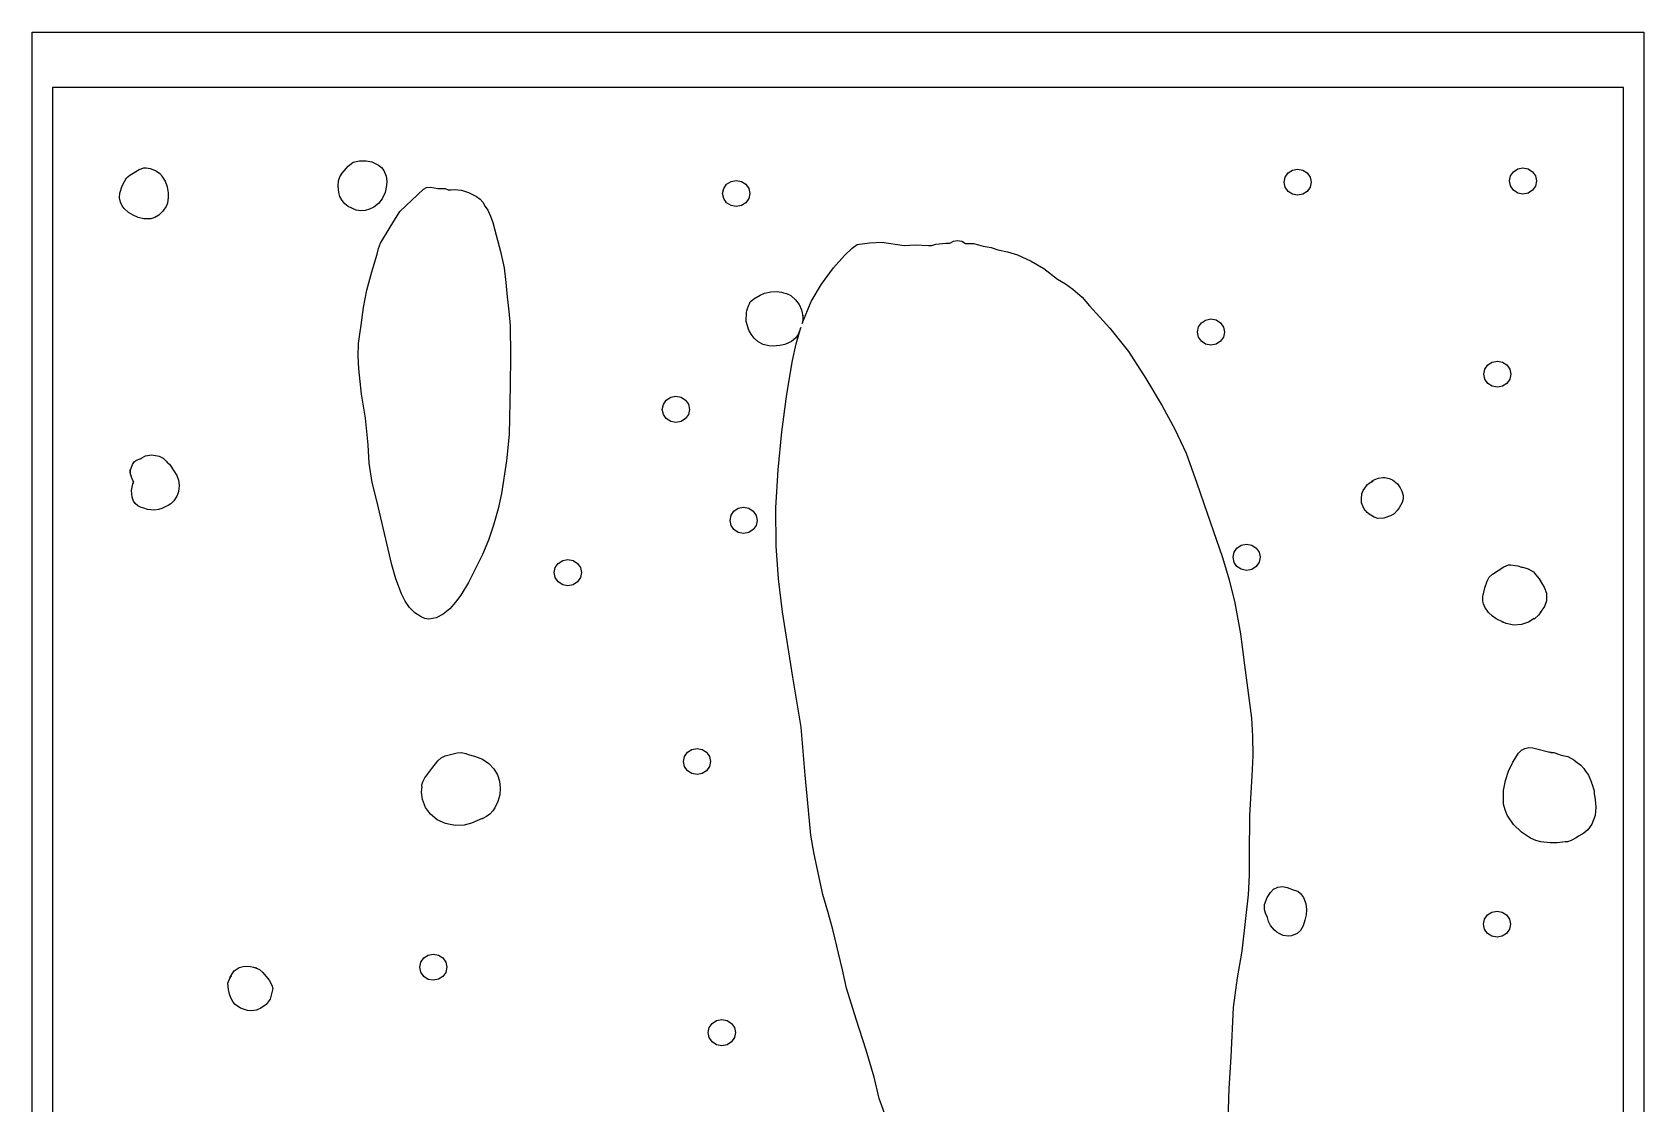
# Model space of a CAD drawing. Extents: x 2 to 598, y 1588 to 7998.
# Drawn here: x 302 to 598, y 5647.6 to 5844.4 of the extents above; entities that cross this region are included whole.
import ezdxf

# ---------------------------------------------------------------- set-up
doc = ezdxf.new("R2010")
doc.units = 0

msp = doc.modelspace()

# ---------------------------------------------------------------- linework, layer by layer
at = {"layer": 'Calque 1'}
for p, q in [((305.718, 5834.19), (305.718, 5744.7)), ((594.282, 5834.19), (305.718, 5834.19)), ((594.282, 5038.53), (594.282, 5834.19)), ((321.66706, 5819.1645), (322.50473, 5819.4497)), ((322.5044, 5819.4498), (322.93951, 5819.4498)), ((322.50473, 5819.4497), (322.5044, 5819.4498)), ((322.93951, 5819.4498), (323.63525, 5819.368875)), ((323.63525, 5819.368875), (323.83869, 5819.271)), ((358.91841, 5818.4963), (360.00982, 5819.7567)), ((360.00982, 5819.7567), (360.932942, 5820.50022)), ((360.932942, 5820.50022), (362.11254, 5820.7298)), ((362.11254, 5820.7298), (363.35743, 5820.7478)), ((363.35743, 5820.7478), (363.3574, 5820.7474)), ((363.3574, 5820.7474), (364.391511, 5820.538612)), ((364.391511, 5820.538612), (365.6017, 5819.9624)), ((365.6017, 5819.9624), (366.165135, 5819.500025)), ((366.165135, 5819.500025), (366.577854, 5818.971125)), ((574.858621, 5819.266974), (575.8134, 5819.4498)), ((575.8134, 5819.4498), (576.784382, 5819.260906)), ((575.8134, 5819.4498), (575.8134, 5819.4498)), ((318.548001, 5816.170863), (318.93149, 5816.9729)), ((318.93149, 5816.9729), (319.323347, 5817.611454)), ((319.323347, 5817.611454), (319.90198, 5818.101)), ((319.90198, 5818.101), (321.66206, 5819.1645)), ((321.66206, 5819.1645), (321.66706, 5819.1645)), ((323.83869, 5819.271), (324.25417, 5819.1133)), ((324.25417, 5819.1133), (324.63451, 5818.9444)), ((324.63451, 5818.9444), (324.85567, 5818.8307)), ((324.85567, 5818.8307), (325.41481, 5818.4198)), ((325.41481, 5818.4198), (325.914558, 5817.858175)), ((325.914558, 5817.858175), (325.78327, 5817.9579)), ((325.78327, 5817.9579), (326.393692, 5817.01307)), ((326.393692, 5817.01307), (326.793728, 5815.967038)), ((358.19392, 5816.1135), (358.25232, 5817.0659)), ((358.25232, 5817.0659), (358.521206, 5817.83885)), ((358.521206, 5817.83885), (358.91841, 5818.4963)), ((366.577854, 5818.971125), (367.02177, 5817.9077)), ((367.02177, 5817.9077), (367.131461, 5817.012837)), ((367.131461, 5817.012837), (367.08177, 5816.237)), ((429.003383, 5815.676004), (429.544227, 5816.455422)), ((429.544227, 5816.455422), (430.353645, 5816.976184)), ((430.353645, 5816.976184), (431.3084, 5817.159)), ((431.3084, 5817.159), (432.279357, 5816.970116)), ((431.3084, 5817.159), (431.3084, 5817.159)), ((432.279357, 5816.970116), (433.072231, 5816.455242)), ((433.072231, 5816.455242), (433.606791, 5815.691646)), ((531.93046, 5816.8453), (532.120353, 5817.764735)), ((532.120383, 5815.925896), (531.93046, 5816.8453)), ((532.120353, 5817.764735), (532.66119, 5818.544187)), ((532.66119, 5818.544187), (533.470621, 5819.064974)), ((533.470621, 5819.064974), (534.4254, 5819.2478)), ((534.4254, 5819.2478), (535.380179, 5819.064974)), ((534.4254, 5819.2478), (534.4254, 5819.2478)), ((535.380179, 5819.064974), (536.18961, 5818.544187)), ((536.18961, 5818.544187), (536.730447, 5817.764735)), ((536.92034, 5816.8453), (536.730417, 5815.925896)), ((536.730447, 5817.764735), (536.92034, 5816.8453)), ((573.31846, 5817.0473), (573.508353, 5817.966735)), ((573.508383, 5816.127896), (573.31846, 5817.0473)), ((573.508353, 5817.966735), (574.04919, 5818.746187)), ((574.04919, 5818.746187), (574.858621, 5819.266974)), ((576.784382, 5819.260906), (577.577267, 5818.746006)), ((577.577267, 5818.746006), (578.111821, 5817.982378)), ((578.30781, 5817.0473), (578.111791, 5816.112254)), ((578.111821, 5817.982378), (578.30781, 5817.0473)), ((318.015683, 5813.944528), (318.0876, 5814.8397)), ((318.187776, 5813.1588), (318.015683, 5813.944528)), ((318.0876, 5814.8397), (318.548001, 5816.170863)), ((326.793728, 5815.967038), (326.982447, 5814.880561)), ((326.93002, 5813.6238), (326.88762, 5813.3768)), ((326.95892, 5813.8134), (326.93002, 5813.6238)), ((326.982447, 5814.880561), (326.95892, 5813.8144)), ((326.95892, 5813.8144), (326.95892, 5813.8139)), ((326.95892, 5813.8139), (326.95892, 5813.8134)), ((358.297624, 5814.909838), (358.19392, 5816.1135)), ((358.517078, 5814.20678), (358.297624, 5814.909838)), ((358.9169, 5813.4739), (358.517078, 5814.20678)), ((359.436294, 5812.854537), (358.9169, 5813.4739)), ((366.25495, 5813.7669), (365.624169, 5812.927575)), ((366.800113, 5814.928562), (366.25495, 5813.7669)), ((367.08177, 5816.237), (366.800113, 5814.928562)), ((369.5339, 5811.4383), (373.88039, 5815.574)), ((373.88039, 5815.574), (374.445836, 5815.840362)), ((374.445836, 5815.840362), (375.15991, 5815.8851)), ((375.1599, 5815.8852), (376.47919, 5815.6971)), ((375.15991, 5815.8851), (375.1599, 5815.8852)), ((376.47919, 5815.6971), (377.84915, 5815.6971)), ((377.84915, 5815.6971), (378.369, 5815.4103)), ((378.369, 5815.4103), (378.933818, 5815.404312)), ((378.933818, 5815.404312), (379.50279, 5815.4923)), ((379.50279, 5815.4923), (380.834435, 5815.38495)), ((380.834435, 5815.38495), (382.10158, 5814.9596)), ((382.10158, 5814.9596), (383.580754, 5814.21725)), ((383.580754, 5814.21725), (384.275377, 5813.738553)), ((384.275377, 5813.738553), (384.79445, 5813.1581)), ((428.81346, 5814.7566), (429.003383, 5815.676004)), ((429.003353, 5813.837165), (428.81346, 5814.7566)), ((429.54419, 5813.057713), (429.003353, 5813.837165)), ((433.606821, 5813.821522), (433.072267, 5813.057894)), ((433.606791, 5815.691646), (433.80281, 5814.7566)), ((433.80281, 5814.7566), (433.606821, 5813.821522)), ((532.661227, 5815.146478), (532.120383, 5815.925896)), ((533.470645, 5814.625716), (532.661227, 5815.146478)), ((534.4254, 5814.4429), (533.470645, 5814.625716)), ((535.380155, 5814.625716), (534.4254, 5814.4429)), ((536.189573, 5815.146478), (535.380155, 5814.625716)), ((536.730417, 5815.925896), (536.189573, 5815.146478)), ((574.049227, 5815.348478), (573.508383, 5816.127896)), ((574.858645, 5814.827716), (574.049227, 5815.348478)), ((575.8134, 5814.6449), (574.858645, 5814.827716)), ((576.784357, 5814.833784), (575.8134, 5814.6449)), ((577.577231, 5815.348658), (576.784357, 5814.833784)), ((578.111791, 5816.112254), (577.577231, 5815.348658)), ((318.512354, 5812.500122), (318.187776, 5813.1588)), ((318.89789, 5811.9861), (318.512354, 5812.500122)), ((319.700088, 5811.257875), (318.89789, 5811.9861)), ((320.55981, 5810.7413), (319.700088, 5811.257875)), ((321.476204, 5810.356537), (320.55981, 5810.7413)), ((325.26651, 5810.7867), (324.501431, 5810.324702)), ((325.69902, 5811.2058), (325.26651, 5810.7867)), ((325.96929, 5811.5185), (325.69902, 5811.2058)), ((326.2375, 5811.8513), (325.96929, 5811.5185)), ((326.58064, 5812.3696), (326.2375, 5811.8513)), ((326.83407, 5812.94455), (326.58064, 5812.3696)), ((326.88762, 5813.3768), (326.82662, 5813.0713)), ((326.82662, 5813.0713), (326.83407, 5812.94455)), ((360.058972, 5812.345139), (359.436294, 5812.854537)), ((361.527546, 5811.701937), (360.058972, 5812.345139)), ((362.330128, 5811.590983), (361.527546, 5811.701937)), ((363.149362, 5811.635692), (362.330128, 5811.590983)), ((363.963592, 5811.84749), (363.149362, 5811.635692)), ((364.75116, 5812.2378), (363.963592, 5811.84749)), ((365.624169, 5812.927575), (364.75116, 5812.2378)), ((367.72135, 5808.552563), (369.5339, 5811.4383)), ((384.79445, 5813.1581), (385.17273, 5812.3391)), ((385.17273, 5812.3391), (385.69258, 5811.6838)), ((385.69258, 5811.6838), (386.200879, 5810.613884)), ((386.200879, 5810.613884), (386.58272, 5809.4451)), ((430.353621, 5812.536926), (429.54419, 5813.057713)), ((431.3084, 5812.3541), (430.353621, 5812.536926)), ((432.279382, 5812.542994), (431.3084, 5812.3541)), ((433.072267, 5813.057894), (432.279382, 5812.542994)), ((322.49717, 5810.1232), (321.476204, 5810.356537)), ((323.768935, 5810.112162), (322.49717, 5810.1232)), ((324.501431, 5810.324702), (323.768935, 5810.112162)), ((365.98992, 5805.6237), (367.72135, 5808.552563)), ((386.58272, 5809.4451), (387.20412, 5807.0975)), ((365.32846, 5803.6171), (365.613466, 5804.638362)), ((365.613466, 5804.638362), (365.98992, 5805.6237)), ((387.20412, 5807.0975), (388.026223, 5804.1078)), ((451.224129, 5803.349288), (452.600723, 5804.705483)), ((452.600723, 5804.705483), (453.49249, 5805.3814)), ((453.49249, 5805.3814), (455.76495, 5805.701463)), ((455.76495, 5805.701463), (458.07515, 5805.832)), ((458.07515, 5805.832), (462.13899, 5805.2176)), ((462.13899, 5805.2176), (463.198886, 5805.24685)), ((463.198886, 5805.24685), (464.26494, 5805.3406)), ((464.26494, 5805.3406), (466.62708, 5805.1768)), ((466.62708, 5805.1768), (467.25692, 5805.231775)), ((467.25692, 5805.231775), (467.95, 5805.4636)), ((467.95, 5805.4636), (469.79279, 5805.6274)), ((469.79279, 5805.6274), (470.56638, 5805.6154)), ((470.56638, 5805.6154), (471.186546, 5805.97169)), ((471.186546, 5805.97169), (471.8867, 5806.142)), ((471.8867, 5806.142), (471.8873, 5806.138)), ((471.8873, 5806.138), (472.718905, 5805.980961)), ((472.718905, 5805.980961), (473.44794, 5805.5649)), ((473.44794, 5805.5649), (474.8959, 5805.5419)), ((474.8959, 5805.5419), (475.781715, 5805.33505)), ((475.781715, 5805.33505), (476.64413, 5805.0505)), ((476.64413, 5805.0505), (478.10915, 5804.8458)), ((478.10915, 5804.8458), (479.33751, 5804.3952)), ((364.352516, 5800.396175), (365.32846, 5803.6171)), ((388.026223, 5804.1078), (388.66864, 5801.0782)), ((449.14545, 5801.0819), (451.224129, 5803.349288)), ((479.33751, 5804.3952), (481.147549, 5804.039912)), ((481.147549, 5804.039912), (482.97552, 5803.4945)), ((482.97552, 5803.4945), (485.449569, 5802.335262)), ((485.449569, 5802.335262), (487.79485, 5800.9556)), ((363.48569, 5797.0242), (364.352516, 5800.396175)), ((388.66864, 5801.0782), (388.98612, 5798.421)), ((446.950175, 5798.089425), (449.14545, 5801.0819)), ((487.79485, 5800.9556), (490.34612, 5799.0312)), ((490.34612, 5799.0312), (491.771671, 5798.1671)), ((362.825851, 5793.802038), (363.48569, 5797.0242)), ((388.98612, 5798.421), (389.23604, 5795.7551)), ((389.23604, 5795.7551), (389.566345, 5793.138687)), ((434.52786, 5795.4089), (435.705913, 5796.077963)), ((435.705913, 5796.077963), (436.49932, 5796.4321)), ((436.49932, 5796.4321), (437.66253, 5796.7023)), ((437.66253, 5796.7023), (438.77616, 5796.7273)), ((438.77616, 5796.7273), (438.776, 5796.73)), ((438.776, 5796.73), (438.776, 5796.73)), ((438.776, 5796.73), (439.65087, 5796.631)), ((439.65087, 5796.631), (440.00539, 5796.5215)), ((440.00539, 5796.5215), (440.563873, 5796.40645)), ((440.563873, 5796.40645), (441.34431, 5796.0037)), ((441.34431, 5796.0037), (442.190136, 5795.241145)), ((445.08214, 5794.8988), (446.950175, 5798.089425)), ((491.771671, 5798.1671), (493.13408, 5797.1884)), ((493.13408, 5797.1884), (494.822105, 5795.700625)), ((494.822105, 5795.700625), (496.20467, 5794.1173)), ((362.44646, 5790.5543), (362.825851, 5793.802038)), ((389.566345, 5793.138687), (389.80293, 5790.5135)), ((433.15086, 5791.271275), (433.21531, 5792.9387)), ((433.21531, 5792.9387), (433.28141, 5793.2199)), ((433.28141, 5793.2199), (433.38891, 5793.6178)), ((433.38891, 5793.6178), (433.55737, 5794.1283)), ((433.55737, 5794.1283), (433.72686, 5794.503)), ((433.72686, 5794.503), (433.884998, 5794.828713)), ((433.884998, 5794.828713), (434.52786, 5795.4089)), ((442.190136, 5795.241145), (442.840685, 5794.353087)), ((442.840685, 5794.353087), (443.288231, 5793.359261)), ((443.288231, 5793.359261), (443.52505, 5792.2794)), ((443.41765, 5790.8753), (445.08214, 5794.8988)), ((496.20467, 5794.1173), (499.91182, 5790.031825)), ((362.150708, 5788.899113), (362.44646, 5790.5543)), ((389.80293, 5790.5135), (389.869831, 5784.965225)), ((433.60187, 5789.6697), (433.15086, 5791.271275)), ((442.327379, 5787.126802), (443.19816, 5790.1389)), ((443.19816, 5790.1389), (442.685245, 5788.881388)), ((443.46625, 5791.0593), (443.41765, 5790.8753)), ((443.49825, 5791.1859), (443.46625, 5791.0593)), ((443.509912, 5791.155275), (443.49825, 5791.1859)), ((443.56125, 5791.5373), (443.509912, 5791.155275)), ((443.52505, 5792.2794), (443.526382, 5792.422677)), ((443.526382, 5792.422677), (443.560869, 5792.345913)), ((443.560869, 5792.345913), (443.56125, 5791.5383)), ((443.56125, 5791.5383), (443.56125, 5791.5378)), ((443.56125, 5791.5378), (443.56125, 5791.5373)), ((499.91182, 5790.031825), (503.33913, 5785.723)), ((516.00499, 5789.3075), (516.201009, 5790.242546)), ((516.201009, 5790.242546), (516.735569, 5791.006142)), ((516.735569, 5791.006142), (517.528443, 5791.521016)), ((517.528443, 5791.521016), (518.4994, 5791.7099)), ((518.4994, 5791.7099), (519.454155, 5791.527084)), ((518.4994, 5791.7099), (518.4994, 5791.7099)), ((519.454155, 5791.527084), (520.263573, 5791.006322)), ((520.263573, 5791.006322), (520.804417, 5790.226904)), ((520.804417, 5790.226904), (520.99434, 5789.3075)), ((361.886614, 5784.866486), (361.92661, 5787.2377)), ((361.92661, 5787.2377), (362.150708, 5788.899113)), ((434.022466, 5788.895209), (433.60187, 5789.6697)), ((434.598074, 5788.166675), (434.022466, 5788.895209)), ((435.338717, 5787.531553), (434.598074, 5788.166675)), ((436.25442, 5787.0373), (435.338717, 5787.531553)), ((437.325575, 5786.756838), (436.25442, 5787.0373)), ((439.33226, 5786.8352), (438.10753, 5786.7412)), ((440.251933, 5787.0297), (439.33226, 5786.8352)), ((441.43964, 5787.5494), (440.251933, 5787.0297)), ((442.182499, 5788.18943), (441.43964, 5787.5494)), ((441.629595, 5784.068063), (442.327379, 5787.126802)), ((442.685245, 5788.881388), (442.182499, 5788.18943)), ((516.200979, 5788.372422), (516.00499, 5789.3075)), ((516.735533, 5787.608794), (516.200979, 5788.372422)), ((517.528418, 5787.093894), (516.735533, 5787.608794)), ((518.4994, 5786.905), (517.528418, 5787.093894)), ((519.454179, 5787.087826), (518.4994, 5786.905)), ((520.26361, 5787.608613), (519.454179, 5787.087826)), ((520.804447, 5788.388065), (520.26361, 5787.608613)), ((520.99434, 5789.3075), (520.804447, 5788.388065)), ((361.98894, 5782.550688), (361.886614, 5784.866486)), ((389.869831, 5784.965225), (389.75593, 5779.4165)), ((438.10753, 5786.7412), (437.325575, 5786.756838)), ((440.59419, 5777.9019), (441.629595, 5784.068063)), ((503.33913, 5785.723), (506.567011, 5780.8041)), ((570.139243, 5783.800516), (571.1102, 5783.9894)), ((571.1102, 5783.9894), (572.064952, 5783.806581)), ((571.1102, 5783.9894), (571.1102, 5783.9894)), ((362.49401, 5777.9014), (361.98894, 5782.550688)), ((568.61579, 5781.587), (568.811809, 5782.522046)), ((568.811809, 5780.651954), (568.61579, 5781.587)), ((568.811809, 5782.522046), (569.346369, 5783.285642)), ((569.346369, 5783.285642), (570.139243, 5783.800516)), ((572.064952, 5783.806581), (572.874367, 5783.285819)), ((572.874367, 5783.285819), (573.415208, 5782.506402)), ((573.415208, 5782.506402), (573.60513, 5781.587)), ((573.60513, 5781.587), (573.415208, 5780.667598)), ((389.75593, 5779.4165), (389.61382, 5770.4894)), ((506.567011, 5780.8041), (509.52841, 5775.7313)), ((569.346369, 5779.888358), (568.811809, 5780.651954)), ((570.139243, 5779.373484), (569.346369, 5779.888358)), ((571.1102, 5779.1846), (570.139243, 5779.373484)), ((572.064952, 5779.367419), (571.1102, 5779.1846)), ((572.874367, 5779.888181), (572.064952, 5779.367419)), ((573.415208, 5780.667598), (572.874367, 5779.888181)), ((363.199246, 5773.482425), (362.49401, 5777.9014)), ((417.73127, 5775.1161), (417.921192, 5776.035502)), ((417.921162, 5774.196668), (417.73127, 5775.1161)), ((417.921192, 5776.035502), (418.462033, 5776.814919)), ((418.462033, 5776.814919), (419.271448, 5777.335681)), ((419.271448, 5777.335681), (420.2262, 5777.5185)), ((420.2262, 5777.5185), (421.197157, 5777.329616)), ((420.2262, 5777.5185), (420.2262, 5777.5185)), ((421.197157, 5777.329616), (421.990031, 5776.814742)), ((421.990031, 5776.814742), (422.524591, 5776.051146)), ((422.524591, 5776.051146), (422.72061, 5775.1161)), ((422.72061, 5775.1161), (422.524621, 5774.181022)), ((439.68567, 5770.98217), (440.59419, 5777.9019)), ((509.52841, 5775.7313), (511.882347, 5771.463687)), ((363.72236, 5768.6058), (363.199246, 5773.482425)), ((418.461997, 5773.417217), (417.921162, 5774.196668)), ((419.271424, 5772.896429), (418.461997, 5773.417217)), ((420.2262, 5772.7136), (419.271424, 5772.896429)), ((421.197182, 5772.902494), (420.2262, 5772.7136)), ((421.990067, 5773.417394), (421.197182, 5772.902494)), ((422.524621, 5774.181022), (421.990067, 5773.417394)), ((389.61382, 5770.4894), (389.09447, 5765.6577)), ((438.989315, 5764.017488), (439.68567, 5770.98217)), ((511.882347, 5771.463687), (513.92247, 5767.0502)), ((321.79704, 5766.036), (322.11382, 5766.2081)), ((322.11382, 5766.2081), (322.82798, 5766.5698)), ((322.82798, 5766.5698), (323.9292, 5766.7434)), ((323.9292, 5766.7434), (323.9297, 5766.7455)), ((323.9297, 5766.7455), (323.93, 5766.74)), ((323.93, 5766.74), (325.0028, 5766.5535)), ((325.0028, 5766.5535), (325.326016, 5766.510337)), ((325.326016, 5766.510337), (326.02394, 5766.1452)), ((326.02394, 5766.1452), (326.62816, 5765.630638)), ((363.86397, 5765.2484), (363.72236, 5768.6058)), ((513.92247, 5767.0502), (515.893737, 5761.554313)), ((319.9876, 5763.7517), (320.0011, 5763.9502)), ((320, 5763.4716), (319.9876, 5763.7517)), ((320.003, 5763.6189), (320, 5763.4716)), ((320.0011, 5763.9502), (320.0051, 5763.9892)), ((320.006, 5763.99), (320.003, 5763.6189)), ((320.0051, 5763.9892), (320.00644, 5763.9876)), ((320.00537, 5763.986), (320.08397, 5764.1384)), ((320.05137, 5764.004), (320.00537, 5763.986)), ((320.00644, 5763.9876), (320.006, 5763.99)), ((320.05737, 5763.1844), (320.05137, 5764.004)), ((320.21032, 5762.7761), (320.05737, 5763.1844)), ((320.08397, 5764.1384), (320.387304, 5764.9797)), ((320.387304, 5764.9797), (320.7971, 5765.5492)), ((320.7971, 5765.5492), (321.1696, 5765.796875)), ((321.1696, 5765.796875), (321.79704, 5766.036)), ((326.62816, 5765.630638), (326.86833, 5765.305)), ((326.86833, 5765.305), (326.90553, 5765.259)), ((326.90553, 5765.259), (326.96443, 5765.21)), ((326.96443, 5765.21), (327.187599, 5765.035663)), ((327.187599, 5765.035663), (327.59901, 5764.5263)), ((327.59901, 5764.5263), (327.599, 5764.53)), ((327.599, 5764.53), (327.970754, 5763.912875)), ((327.970754, 5763.912875), (327.9933, 5763.8128)), ((327.9933, 5763.8128), (328.53229, 5762.9477)), ((364.465085, 5761.686813), (363.86397, 5765.2484)), ((389.09447, 5765.6577), (388.211098, 5759.684125)), ((438.611065, 5757.033811), (438.989315, 5764.017488)), ((320.18292, 5762.7617), (320.14472, 5762.8681)), ((320.14472, 5762.8681), (320.21032, 5762.7761)), ((320.31574, 5762.5364), (320.18292, 5762.7617)), ((320.224796, 5760.188812), (320.45991, 5761.4393)), ((320.355, 5759.0203), (320.224796, 5760.188812)), ((320.45113, 5762.0573), (320.31574, 5762.5364)), ((320.63768, 5761.7597), (320.45113, 5762.0573)), ((320.45991, 5761.4393), (320.63768, 5761.7597)), ((328.53229, 5762.9477), (328.837394, 5762.13565)), ((328.9477, 5760.4425), (328.79428, 5759.8058)), ((328.837394, 5762.13565), (328.98496, 5761.2114)), ((328.98496, 5761.2109), (328.9477, 5760.4425)), ((328.98496, 5761.2114), (328.98496, 5761.2109)), ((365.32846, 5758.0824), (364.465085, 5761.686813)), ((515.893737, 5761.554313), (517.79716, 5756.0354)), ((546.210802, 5759.616725), (546.45485, 5760.2229)), ((546.45485, 5760.2234), (547.09562, 5761.075)), ((546.45485, 5760.2229), (546.45485, 5760.2234)), ((547.037604, 5761.02025), (547.27182, 5761.2988)), ((547.14262, 5761.12), (547.037604, 5761.02025)), ((547.09562, 5761.075), (547.14262, 5761.12)), ((547.27182, 5761.2988), (547.5369, 5761.5721)), ((547.5369, 5761.5721), (548.27122, 5762.0207)), ((548.06297, 5761.9287), (548.57973, 5762.2439)), ((548.27122, 5762.0207), (548.06297, 5761.9287)), ((548.57973, 5762.2439), (549.253379, 5762.495675)), ((549.253379, 5762.495675), (550.04684, 5762.6201)), ((550.04684, 5762.6201), (550.04744, 5762.6207)), ((550.04744, 5762.6207), (550.048, 5762.62)), ((550.048, 5762.62), (550.45985, 5762.607)), ((550.45985, 5762.607), (551.222203, 5762.449309)), ((551.222203, 5762.449309), (551.860426, 5762.157425)), ((551.860426, 5762.157425), (552.75842, 5761.4122)), ((552.75842, 5761.4122), (553.253807, 5760.725963)), ((553.253807, 5760.725963), (553.55217, 5760.1172)), ((320.586598, 5758.280875), (320.355, 5759.0203)), ((320.891341, 5757.827603), (320.586598, 5758.280875)), ((321.38749, 5757.3925), (320.891341, 5757.827603)), ((321.38749, 5757.392), (321.38749, 5757.3925)), ((322.032485, 5757.069887), (321.38749, 5757.392)), ((326.40165, 5757.2431), (325.831381, 5756.934537)), ((326.944266, 5757.462725), (326.40165, 5757.2431)), ((327.445927, 5757.788247), (326.944266, 5757.462725)), ((328.02947, 5758.3449), (327.445927, 5757.788247)), ((328.568374, 5759.147838), (328.02947, 5758.3449)), ((328.79428, 5759.8058), (328.568374, 5759.147838)), ((368.06888, 5746.5756), (365.32846, 5758.0824)), ((388.211098, 5759.684125), (387.580335, 5756.841722)), ((546.14171, 5758.9191), (546.18871, 5759.3578)), ((546.16291, 5757.9672), (546.14171, 5758.9191)), ((546.16291, 5757.9667), (546.16291, 5757.9672)), ((546.583849, 5756.930763), (546.16291, 5757.9667)), ((546.18871, 5759.3578), (546.210802, 5759.616725)), ((553.62037, 5758.0073), (553.078335, 5757.0553)), ((553.55217, 5760.1172), (553.81352, 5759.306738)), ((553.820038, 5758.69932), (553.62037, 5758.0078)), ((553.62037, 5758.0078), (553.62037, 5758.0073)), ((553.81352, 5759.306738), (553.820038, 5758.69932)), ((322.51302, 5756.9703), (322.032485, 5757.069887)), ((323.171548, 5756.749987), (322.51302, 5756.9703)), ((324.4054, 5756.6241), (323.171548, 5756.749987)), ((325.215809, 5756.730311), (324.4054, 5756.6241)), ((325.831381, 5756.934537), (325.215809, 5756.730311)), ((387.580335, 5756.841722), (386.73182, 5753.8238)), ((430.16501, 5754.7354), (430.361031, 5755.670451)), ((430.361031, 5753.800349), (430.16501, 5754.7354)), ((430.361031, 5755.670451), (430.895596, 5756.434048)), ((430.895596, 5756.434048), (431.688477, 5756.948922)), ((431.688477, 5756.948922), (432.65944, 5757.1378)), ((432.65944, 5757.1378), (433.614195, 5756.954984)), ((432.65944, 5757.1378), (432.65944, 5757.1378)), ((433.614195, 5756.954984), (434.423613, 5756.434222)), ((434.423613, 5756.434222), (434.964457, 5755.654804)), ((434.964457, 5755.654804), (435.15438, 5754.7354)), ((435.15438, 5754.7354), (434.964457, 5753.815996)), ((438.65686, 5750.0571), (438.611065, 5757.033811)), ((517.79716, 5756.0354), (520.597841, 5747.896825)), ((547.22333, 5756.1508), (546.583849, 5756.930763)), ((547.47085, 5755.9544), (547.22333, 5756.1508)), ((547.53755, 5755.8854), (547.47085, 5755.9544)), ((548.48166, 5755.2984), (547.53755, 5755.8854)), ((549.15723, 5755.073087), (548.48166, 5755.2984)), ((550.25625, 5755.1387), (549.15723, 5755.073087)), ((551.46391, 5755.5578), (550.25625, 5755.1387)), ((552.172469, 5755.94684), (551.46391, 5755.5578)), ((552.7088, 5756.5386), (552.172469, 5755.94684)), ((553.078335, 5757.0553), (552.7088, 5756.5386)), ((386.73182, 5753.8238), (385.791126, 5751.101536)), ((430.895596, 5753.036752), (430.361031, 5753.800349)), ((431.688477, 5752.521878), (430.895596, 5753.036752)), ((432.65944, 5752.333), (431.688477, 5752.521878)), ((433.614195, 5752.515816), (432.65944, 5752.333)), ((434.423613, 5753.036578), (433.614195, 5752.515816)), ((434.964457, 5753.815996), (434.423613, 5753.036578)), ((384.691025, 5748.450738), (382.10159, 5743.2999)), ((385.791126, 5751.101536), (384.691025, 5748.450738)), ((439.083597, 5743.994886), (438.65686, 5750.0571)), ((522.55323, 5747.9586), (522.749249, 5748.893646)), ((522.749249, 5748.893646), (523.283809, 5749.657242)), ((523.283809, 5749.657242), (524.076683, 5750.172116)), ((524.076683, 5750.172116), (525.04764, 5750.361)), ((525.04764, 5750.361), (526.002395, 5750.178184)), ((525.04764, 5750.361), (525.04764, 5750.361)), ((526.002395, 5750.178184), (526.811813, 5749.657422)), ((526.811813, 5749.657422), (527.352657, 5748.878004)), ((527.352657, 5748.878004), (527.54258, 5747.9586)), ((368.779043, 5743.996447), (368.06888, 5746.5756)), ((397.8887, 5745.1308), (398.078593, 5746.050235)), ((398.078593, 5746.050235), (398.61943, 5746.829687)), ((398.61943, 5746.829687), (399.428861, 5747.350474)), ((399.428861, 5747.350474), (400.38364, 5747.5333)), ((400.38364, 5747.5333), (401.338419, 5747.350474)), ((400.38364, 5747.5333), (400.38364, 5747.5333)), ((401.338419, 5747.350474), (402.14785, 5746.829687)), ((402.14785, 5746.829687), (402.688687, 5746.050235)), ((402.688687, 5746.050235), (402.87858, 5745.1308)), ((520.597841, 5747.896825), (521.831518, 5743.788284)), ((522.749219, 5747.023522), (522.55323, 5747.9586)), ((523.283773, 5746.259894), (522.749219, 5747.023522)), ((524.076658, 5745.744994), (523.283773, 5746.259894)), ((525.04764, 5745.5561), (524.076658, 5745.744994)), ((526.002419, 5745.738926), (525.04764, 5745.5561)), ((526.81185, 5746.259713), (526.002419, 5745.738926)), ((527.352687, 5747.039165), (526.81185, 5746.259713)), ((527.54258, 5747.9586), (527.352687, 5747.039165)), ((570.21922, 5744.8734), (572.30228, 5746.2243)), ((572.30228, 5746.2243), (573.147374, 5746.564962)), ((573.147374, 5746.564962), (573.55545, 5746.57)), ((573.55464, 5746.5709), (573.556, 5746.57)), ((573.55545, 5746.57), (573.55464, 5746.5709)), ((573.556, 5746.57), (574.38489, 5746.472)), ((574.38489, 5746.472), (574.85619, 5746.3562)), ((574.85619, 5746.3562), (575.56726, 5746.1531)), ((575.56726, 5746.1531), (575.550253, 5746.16585)), ((575.550253, 5746.16585), (575.79774, 5746.1111)), ((575.79774, 5746.1111), (576.77958, 5745.8434)), ((576.77958, 5745.8434), (577.737429, 5745.262038)), ((305.718, 5744.7), (305.718, 5127.67)), ((369.797688, 5741.2297), (368.779043, 5743.996447)), ((382.10159, 5743.2999), (380.703494, 5740.9862)), ((398.078623, 5744.211396), (397.8887, 5745.1308)), ((398.619467, 5743.431978), (398.078623, 5744.211396)), ((399.428885, 5742.911216), (398.619467, 5743.431978)), ((400.38364, 5742.7284), (399.428885, 5742.911216)), ((401.338395, 5742.911216), (400.38364, 5742.7284)), ((402.147813, 5743.431978), (401.338395, 5742.911216)), ((402.688657, 5744.211396), (402.147813, 5743.431978)), ((402.87858, 5745.1308), (402.688657, 5744.211396)), ((439.795271, 5737.952688), (439.083597, 5743.994886)), ((521.831518, 5743.788284), (522.90023, 5739.6147)), ((568.837775, 5742.356137), (569.23116, 5743.5516)), ((569.23116, 5743.5516), (569.60278, 5744.297355)), ((569.60278, 5744.297355), (570.21922, 5744.8734)), ((577.737429, 5745.262038), (578.10043, 5744.8114)), ((578.10043, 5744.8114), (578.18153, 5744.7034)), ((578.18153, 5744.7034), (578.80991, 5744.0172)), ((578.80991, 5744.0172), (579.38559, 5742.9748)), ((579.38559, 5742.9748), (579.713667, 5742.471987)), ((579.713667, 5742.471987), (580.10854, 5741.3574)), ((370.473289, 5739.921321), (369.797688, 5741.2297)), ((371.286729, 5738.740453), (370.473289, 5739.921321)), ((379.764318, 5739.698128), (378.689755, 5738.49085)), ((380.703494, 5740.9862), (379.764318, 5739.698128)), ((522.90023, 5739.6147), (523.923656, 5733.9037)), ((568.420794, 5739.87375), (568.43947, 5740.7517)), ((568.56867, 5739.4185), (568.420794, 5739.87375)), ((568.43947, 5740.7517), (568.837775, 5742.356137)), ((580.135888, 5739.974445), (579.776036, 5738.926937)), ((580.10854, 5741.3574), (580.135888, 5739.974445)), ((372.258246, 5737.745234), (371.286729, 5738.740453)), ((373.40808, 5736.9938), (372.258246, 5737.745234)), ((374.130027, 5736.72373), (373.40808, 5736.9938)), ((374.838966, 5736.615841), (374.130027, 5736.72373)), ((376.208556, 5736.8235), (374.838966, 5736.615841)), ((377.498327, 5737.490572), (376.208556, 5736.8235)), ((378.689755, 5738.49085), (377.498327, 5737.490572)), ((441.72851, 5725.9382), (439.795271, 5737.952688)), ((568.83688, 5738.7963), (568.56867, 5739.4185)), ((569.50556, 5737.7933), (568.83688, 5738.7963)), ((570.194512, 5737.151506), (569.50556, 5737.7933)), ((570.90521, 5736.6662), (570.194512, 5737.151506)), ((572.16536, 5736.044), (570.90521, 5736.6662)), ((577.8694, 5736.6853), (576.815141, 5736.05197)), ((577.794697, 5736.597969), (577.8694, 5736.6853)), ((577.925285, 5736.65355), (577.794697, 5736.597969)), ((578.65074, 5737.3313), (577.925285, 5736.65355)), ((579.120876, 5737.9619), (578.65074, 5737.3313)), ((579.776036, 5738.926937), (578.95046, 5737.7984)), ((578.95046, 5737.7984), (579.120876, 5737.9619)), ((523.923656, 5733.9037), (524.6479, 5728.1492)), ((571.98118, 5736.08005), (571.964268, 5736.116053)), ((571.964268, 5736.116053), (572.16536, 5736.044)), ((572.70537, 5735.7639), (571.98118, 5736.08005)), ((574.12549, 5735.490873), (572.70537, 5735.7639)), ((575.531292, 5735.620362), (574.12549, 5735.490873)), ((576.815141, 5736.05197), (575.531292, 5735.620362)), ((524.6479, 5728.1492), (525.544537, 5721.652375)), ((443.24002, 5716.7656), (441.72851, 5725.9382)), ((525.544537, 5721.652375), (525.931325, 5718.395816)), ((443.624153, 5712.346113), (443.24002, 5716.7656)), ((525.931325, 5718.395816), (526.15997, 5715.1278)), ((423.133803, 5712.670425), (424.10477, 5712.8593)), ((424.10477, 5712.8593), (425.059515, 5712.676475)), ((424.10477, 5712.8593), (424.10477, 5712.8593)), ((526.15997, 5715.1278), (526.168794, 5711.488823)), ((575.532288, 5712.517031), (576.169955, 5712.860479)), ((576.169955, 5712.860479), (576.884458, 5713.007488)), ((576.884458, 5713.007488), (577.62794, 5712.9407)), ((577.62794, 5712.9407), (577.62777, 5712.9373)), ((577.62777, 5712.9373), (577.629, 5712.94)), ((577.629, 5712.94), (580.96832, 5712.0832)), ((375.373689, 5709.17575), (376.52452, 5710.6027)), ((376.52452, 5710.6027), (377.105525, 5711.14074)), ((377.105525, 5711.14074), (377.83659, 5711.4677)), ((377.83659, 5711.4677), (380.07057, 5712.0568)), ((380.07057, 5712.0568), (380.76044, 5712.1098)), ((380.75857, 5712.1136), (380.76, 5712.11)), ((380.76044, 5712.1098), (380.75857, 5712.1136)), ((380.76, 5712.11), (380.763, 5712.11)), ((380.763, 5712.11), (381.63934, 5711.950112)), ((381.63934, 5711.950112), (382.08332, 5711.7483)), ((382.08332, 5711.7483), (383.214679, 5711.460512)), ((383.214679, 5711.460512), (384.72193, 5710.8647)), ((384.72193, 5710.8647), (385.887974, 5710.087047)), ((385.887974, 5710.087047), (386.789665, 5709.124967)), ((421.61033, 5710.4569), (421.806352, 5711.391953)), ((421.806352, 5709.521847), (421.61033, 5710.4569)), ((421.806352, 5711.391953), (422.34092, 5712.155552)), ((422.34092, 5712.155552), (423.133803, 5712.670425)), ((425.059515, 5712.676475), (425.868924, 5712.155712)), ((425.868924, 5712.155712), (426.40976, 5711.376297)), ((426.40976, 5711.376297), (426.59968, 5710.4569)), ((426.59968, 5710.4569), (426.40976, 5709.537503)), ((443.94902, 5707.9207), (443.624153, 5712.346113)), ((526.168794, 5711.488823), (526.003112, 5707.834238)), ((573.138493, 5708.693288), (573.947294, 5710.340177)), ((573.947294, 5710.340177), (575.01931, 5711.9945)), ((575.01931, 5711.9945), (575.532288, 5712.517031)), ((580.96832, 5712.0832), (580.755683, 5712.1432)), ((580.755683, 5712.1432), (580.94932, 5712.1192)), ((580.94932, 5712.1192), (581.463044, 5712.08205)), ((581.463044, 5712.08205), (582.34717, 5711.819)), ((582.34717, 5711.819), (582.64173, 5711.6764)), ((582.64173, 5711.6764), (583.12491, 5711.5874)), ((583.12491, 5711.5874), (584.034541, 5711.343038)), ((584.034541, 5711.343038), (585.13513, 5710.7605)), ((585.13513, 5710.7605), (585.5382, 5710.4443)), ((585.5382, 5710.4443), (586.45389, 5709.8014)), ((373.731289, 5706.726734), (374.1288, 5707.4866)), ((374.1288, 5707.4866), (375.373689, 5709.17575)), ((386.789665, 5709.124967), (387.43244, 5708.022945)), ((387.43244, 5708.022945), (387.821732, 5706.825462)), ((422.34092, 5708.758248), (421.806352, 5709.521847)), ((423.133803, 5708.243375), (422.34092, 5708.758248)), ((424.10477, 5708.0545), (423.133803, 5708.243375)), ((425.059515, 5708.237325), (424.10477, 5708.0545)), ((425.868924, 5708.758088), (425.059515, 5708.237325)), ((426.40976, 5709.537503), (425.868924, 5708.758088)), ((444.61048, 5701.533), (443.94902, 5707.9207)), ((526.003112, 5707.834238), (525.59307, 5700.5499)), ((572.26032, 5705.0998), (572.580352, 5706.97333)), ((572.580352, 5706.97333), (573.138493, 5708.693288)), ((586.45389, 5709.8014), (587.012734, 5709.19895)), ((587.012734, 5709.19895), (587.17065, 5708.88)), ((587.17065, 5708.88), (587.27296, 5708.7105)), ((587.27296, 5708.7105), (587.829755, 5707.9536)), ((587.829755, 5707.9536), (588.38196, 5706.5913)), ((373.520482, 5704.79845), (373.62392, 5705.8676)), ((373.66162, 5703.4941), (373.520482, 5704.79845)), ((373.582012, 5705.873378), (373.583414, 5706.174375)), ((373.62392, 5705.8676), (373.582012, 5705.873378)), ((373.583414, 5706.174375), (373.731289, 5706.726734)), ((387.861614, 5704.322052), (387.523072, 5703.105089)), ((387.821732, 5706.825462), (387.962979, 5705.577004)), ((387.962979, 5705.577004), (387.861614, 5704.322052)), ((572.20632, 5703.3971), (572.21822, 5704.0415)), ((572.21822, 5704.0415), (572.23722, 5704.6507)), ((572.23722, 5704.6507), (572.24522, 5704.8698)), ((572.24522, 5704.8698), (572.26032, 5705.0998)), ((588.38196, 5706.5913), (588.40416, 5706.4963)), ((588.40416, 5706.4963), (588.45736, 5706.4113)), ((588.45736, 5706.4113), (588.886774, 5705.092538)), ((588.886774, 5705.092538), (588.90125, 5704.5867)), ((588.90125, 5704.5867), (589.098977, 5703.435083)), ((374.241337, 5702.025452), (373.66162, 5703.4941)), ((375.148581, 5700.767262), (374.241337, 5702.025452)), ((386.61793, 5701.4063), (386.070509, 5700.813137)), ((386.95279, 5701.9706), (386.61793, 5701.4063)), ((387.523072, 5703.105089), (386.95279, 5701.9706)), ((444.98825, 5696.9467), (444.61048, 5701.533)), ((572.20932, 5703.1118), (572.20632, 5703.3971)), ((572.25422, 5702.6276), (572.20932, 5703.1118)), ((572.529812, 5701.563112), (572.25422, 5702.6276)), ((572.935718, 5700.581364), (572.529812, 5701.563112)), ((589.214305, 5702.063912), (589.059813, 5700.538711)), ((589.098977, 5703.435083), (589.214305, 5702.063912)), ((376.378688, 5699.770617), (375.148581, 5700.767262)), ((377.92699, 5699.0866), (376.378688, 5699.770617)), ((378.74349, 5698.9088), (377.92699, 5699.0866)), ((379.74653, 5698.7222), (378.74349, 5698.9088)), ((381.349689, 5698.783542), (379.74653, 5698.7222)), ((382.686634, 5699.133512), (381.349689, 5698.783542)), ((384.62065, 5699.9976), (382.686634, 5699.133512)), ((384.530168, 5699.939555), (384.62065, 5699.9976)), ((384.649911, 5699.958187), (384.530168, 5699.939555)), ((385.44694, 5700.3516), (384.649911, 5699.958187)), ((386.070509, 5700.813137), (385.44694, 5700.3516)), ((525.59307, 5700.5499), (525.54468, 5693.259187)), ((574.074381, 5698.862738), (572.935718, 5700.581364)), ((575.542034, 5697.465017), (574.074381, 5698.862738)), ((588.44808, 5698.925), (587.715222, 5697.910413)), ((589.059813, 5700.538711), (588.44808, 5698.925)), ((445.64971, 5693.4657), (444.98825, 5696.9467)), ((577.2105, 5696.3815), (575.542034, 5697.465017)), ((578.163758, 5695.962083), (577.2105, 5696.3815)), ((579.094163, 5695.708462), (578.163758, 5695.962083)), ((580.8201, 5695.5335), (579.094163, 5695.708462)), ((582.111498, 5695.546938), (580.8201, 5695.5335)), ((583.58015, 5695.7169), (582.111498, 5695.546938)), ((583.968145, 5695.731537), (583.58015, 5695.7169)), ((584.68602, 5695.9288), (583.968145, 5695.731537)), ((585.613384, 5696.443488), (584.68602, 5695.9288)), ((586.03479, 5696.7727), (585.613384, 5696.443488)), ((586.979205, 5697.28425), (586.03479, 5696.7727)), ((587.715222, 5697.910413), (586.979205, 5697.28425)), ((447.20879, 5686.0543), (445.64971, 5693.4657)), ((525.54468, 5693.259187), (525.517515, 5689.612523)), ((525.517515, 5689.612523), (525.35691, 5685.972)), ((528.804461, 5685.4606), (529.44122, 5686.3925)), ((529.44122, 5686.3925), (530.012266, 5687.016521)), ((530.012266, 5687.016521), (530.77294, 5687.4105)), ((530.77257, 5687.4108), (530.774, 5687.41)), ((530.77294, 5687.4105), (530.77257, 5687.4108)), ((530.774, 5687.41), (531.629511, 5687.524762)), ((531.629511, 5687.524762), (532.4731, 5687.346)), ((532.4731, 5687.346), (533.79551, 5686.8158)), ((533.79551, 5686.8158), (534.444884, 5686.622162)), ((534.444884, 5686.622162), (534.925135, 5686.247661)), ((534.925135, 5686.247661), (535.49154, 5685.4614)), ((448.15393, 5682.9424), (447.20879, 5686.0543)), ((525.35691, 5685.972), (524.1756, 5675.6124)), ((528.357586, 5683.299212), (528.36172, 5684.1843)), ((528.52449, 5682.5984), (528.357586, 5683.299212)), ((528.36172, 5684.1843), (528.804461, 5685.4606)), ((535.49154, 5685.4614), (535.83569, 5684.6717)), ((535.83569, 5684.6717), (535.91169, 5684.3472)), ((535.91169, 5684.3472), (536.062719, 5683.261725)), ((536.062719, 5683.261725), (535.99639, 5682.2988)), ((449.05156, 5679.6252), (448.15393, 5682.9424)), ((528.86244, 5681.8072), (528.52449, 5682.5984)), ((529.047125, 5681.066225), (528.86244, 5681.8072)), ((529.426661, 5680.335025), (529.047125, 5681.066225)), ((530.15488, 5679.4797), (529.426661, 5680.335025)), ((535.45638, 5680.3092), (534.95563, 5679.4509)), ((535.75816, 5681.3412), (535.45638, 5680.3092)), ((535.99639, 5682.2988), (535.75816, 5681.3412)), ((568.55523, 5680.5735), (568.745153, 5681.492904)), ((568.745123, 5679.654065), (568.55523, 5680.5735)), ((568.745153, 5681.492904), (569.285997, 5682.272322)), ((569.285997, 5682.272322), (570.095415, 5682.793084)), ((570.095415, 5682.793084), (571.05017, 5682.9759)), ((571.05017, 5682.9759), (572.021137, 5682.787025)), ((571.05017, 5682.9759), (571.05017, 5682.9759)), ((572.021137, 5682.787025), (572.81402, 5682.272152)), ((572.81402, 5682.272152), (573.348588, 5681.508553)), ((573.348588, 5681.508553), (573.54461, 5680.5735)), ((573.54461, 5680.5735), (573.348618, 5679.638415)), ((450.84731, 5672.1725), (449.05156, 5679.6252)), ((530.60086, 5679.0983), (530.15488, 5679.4797)), ((531.02924, 5678.857), (530.60086, 5679.0983)), ((531.76925, 5678.501), (531.02924, 5678.857)), ((532.690841, 5678.3674), (531.76925, 5678.501)), ((533.29939, 5678.436), (532.690841, 5678.3674)), ((534.348074, 5678.8788), (533.29939, 5678.436)), ((534.95563, 5679.4509), (534.348074, 5678.8788)), ((569.28596, 5678.874613), (568.745123, 5679.654065)), ((570.095391, 5678.353826), (569.28596, 5678.874613)), ((571.05017, 5678.171), (570.095391, 5678.353826)), ((572.021162, 5678.359886), (571.05017, 5678.171)), ((572.814057, 5678.874784), (572.021162, 5678.359886)), ((573.348618, 5679.638415), (572.814057, 5678.874784)), ((373.357153, 5673.595704), (373.897997, 5674.375122)), ((373.897997, 5674.375122), (374.707415, 5674.895884)), ((374.707415, 5674.895884), (375.66217, 5675.0787)), ((375.66217, 5675.0787), (376.633127, 5674.889816)), ((375.66217, 5675.0787), (375.66217, 5675.0787)), ((376.633127, 5674.889816), (377.426001, 5674.374942)), ((377.426001, 5674.374942), (377.960561, 5673.611346)), ((524.1756, 5675.6124), (523.288086, 5670.730213)), ((338.268415, 5670.749925), (338.69509, 5671.4975)), ((338.69509, 5671.4975), (339.09398, 5672.029425)), ((339.09398, 5672.029425), (339.24699, 5672.1181)), ((339.24699, 5672.1181), (339.4599, 5672.2923)), ((339.4599, 5672.2923), (340.03401, 5672.6302)), ((340.03401, 5672.6302), (340.719649, 5672.836675)), ((340.719649, 5672.836675), (341.25102, 5672.8819)), ((341.25102, 5672.8819), (341.25027, 5672.8809)), ((341.25027, 5672.8809), (341.252, 5672.88)), ((341.252, 5672.88), (342.08224, 5672.82025)), ((342.08224, 5672.82025), (342.64725, 5672.6873)), ((342.64725, 5672.6873), (343.03275, 5672.5756)), ((343.169172, 5672.541225), (342.98785, 5672.5856)), ((342.98785, 5672.5856), (343.754846, 5672.276924)), ((343.03275, 5672.5756), (343.169172, 5672.541225)), ((343.754846, 5672.276924), (344.37019, 5671.7387)), ((344.37019, 5671.7387), (345.51845, 5670.3165)), ((373.16723, 5672.6763), (373.357153, 5673.595704)), ((373.357123, 5671.756865), (373.16723, 5672.6763)), ((373.89796, 5670.977413), (373.357123, 5671.756865)), ((377.960591, 5671.741222), (377.426037, 5670.977594)), ((377.960561, 5673.611346), (378.15658, 5672.6763)), ((378.15658, 5672.6763), (377.960591, 5671.741222)), ((451.55581, 5668.8151), (450.84731, 5672.1725)), ((337.944999, 5669.7497), (338.33955, 5670.8092)), ((338.02432, 5668.5732), (337.944999, 5669.7497)), ((338.21813, 5667.752), (338.02432, 5668.5732)), ((338.51113, 5671.0981), (338.268415, 5670.749925)), ((338.33955, 5670.8092), (338.51113, 5671.0981)), ((345.51845, 5670.3165), (346.0381, 5669.403463)), ((346.0381, 5669.403463), (346.175725, 5668.74565)), ((346.175725, 5668.74565), (346.0383, 5668.0097)), ((374.707391, 5670.456626), (373.89796, 5670.977413)), ((375.66217, 5670.2738), (374.707391, 5670.456626)), ((376.633152, 5670.462694), (375.66217, 5670.2738)), ((377.426037, 5670.977594), (376.633152, 5670.462694)), ((453.32992, 5663.131375), (451.55581, 5668.8151)), ((523.288086, 5670.730213), (522.56897, 5665.2931)), ((338.44964, 5667.0368), (338.21813, 5667.752)), ((338.896161, 5666.249388), (338.44964, 5667.0368)), ((339.29403, 5665.8627), (338.896161, 5666.249388)), ((340.25468, 5665.1641), (339.29403, 5665.8627)), ((344.98669, 5665.8471), (343.98262, 5665.1675)), ((345.690474, 5666.841138), (344.98669, 5665.8471)), ((346.0383, 5668.0097), (345.690474, 5666.841138)), ((341.52076, 5664.7595), (340.25468, 5665.1641)), ((342.201494, 5664.672225), (341.52076, 5664.7595)), ((343.16665, 5664.7975), (342.201494, 5664.672225)), ((343.98262, 5665.1675), (343.16665, 5664.7975)), ((426.896797, 5662.375822), (427.706215, 5662.896584)), ((427.706215, 5662.896584), (428.66097, 5663.0794)), ((428.66097, 5663.0794), (429.615725, 5662.896584)), ((428.66097, 5663.0794), (428.66097, 5663.0794)), ((429.615725, 5662.896584), (430.425143, 5662.375822)), ((455.19382, 5657.4721), (453.32992, 5663.131375)), ((522.56897, 5665.2931), (522.14368, 5656.2027)), ((426.16603, 5660.677), (426.355953, 5661.596404)), ((426.355953, 5659.757596), (426.16603, 5660.677)), ((426.355953, 5661.596404), (426.896797, 5662.375822)), ((426.896797, 5658.978178), (426.355953, 5659.757596)), ((430.425143, 5662.375822), (430.965987, 5661.596404)), ((430.965987, 5659.757596), (430.425143, 5658.978178)), ((430.965987, 5661.596404), (431.15591, 5660.677)), ((431.15591, 5660.677), (430.965987, 5659.757596)), ((427.706215, 5658.457416), (426.896797, 5658.978178)), ((428.66097, 5658.2746), (427.706215, 5658.457416)), ((429.615725, 5658.457416), (428.66097, 5658.2746)), ((430.425143, 5658.978178), (429.615725, 5658.457416)), ((456.65834, 5652.5173), (455.19382, 5657.4721)), ((522.14368, 5656.2027), (521.805709, 5650.398488)), ((457.55647, 5648.5455), (456.65834, 5652.5173)), ((459.11555, 5644.3685), (457.55647, 5648.5455)), ((521.805709, 5650.398488), (521.57678, 5644.6143))]:
    msp.add_line(p, q, dxfattribs=at)
at = {"layer": 'coupe'}
for p, q in [((302, 5028.36), (302, 5844.36)), ((302, 5844.36), (470.586, 5844.36)), ((470.586, 5844.36), (598, 5844.36)), ((470.586, 5844.36), (470.586, 5844.36)), ((598, 5844.36), (598, 5028.36))]:
    msp.add_line(p, q, dxfattribs=at)

doc.saveas('drawing.dxf')
